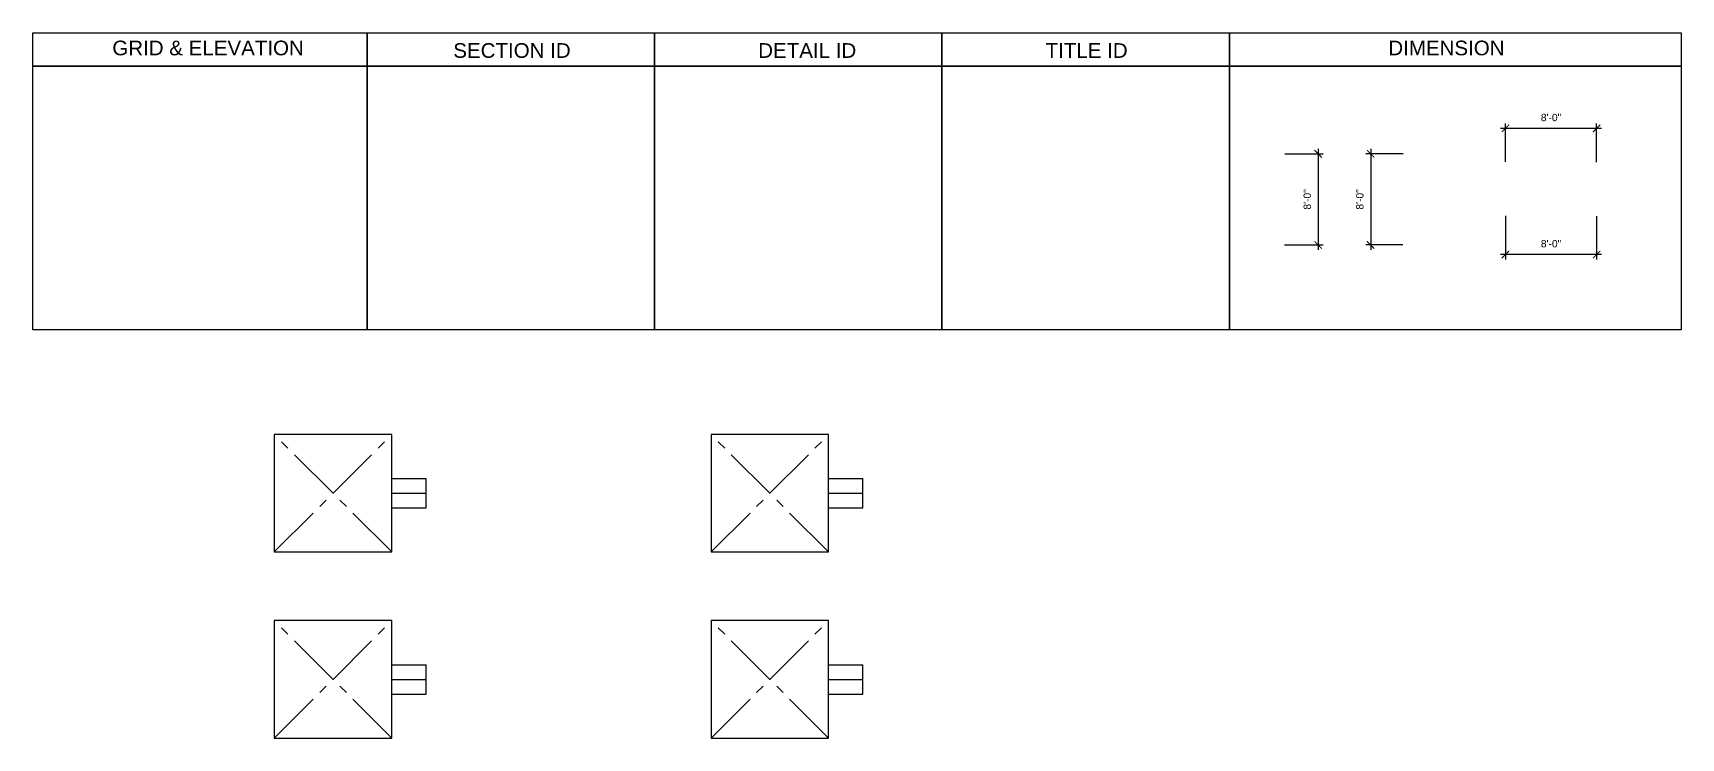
# Model space of a CAD drawing. Header units: inches. Extents: x 2550 to 2886, y 1268 to 1412.
import ezdxf

# ---------------------------------------------------------------- set-up
doc = ezdxf.new("R2010")
doc.units = ezdxf.units.IN
doc.header["$MEASUREMENT"] = 0
doc.header["$PDMODE"] = 3
doc.linetypes.add('CENTER2', pattern=[1.125, 0.75, -0.125, 0.125, -0.125])
doc.layers.get('Defpoints').update_dxf_attribs({"color": 190})
for name, color, linetype, lineweight in [('STN-ANNO-TEXT', 3, 'Continuous', 20), ('STN-Column', 2, 'Continuous', 18), ('STN-DIM-2', 142, 'Continuous', 13)]:
    doc.layers.add(name, color=color, linetype=linetype, lineweight=lineweight)
doc.styles.add('DIMENSIONS', font='swiss.ttf')
doc.styles.get("Standard").update_dxf_attribs({"font": 'swiss.ttf'})
doc.dimstyles.new('Scale 16', dxfattribs={"dimscale": 16, "dimtxt": 0.09375, "dimasz": 0.09375, "dimexe": 0.0625, "dimexo": 0.0625, "dimgap": 0.09, "dimtad": 1, "dimdec": 4, "dimzin": 3, "dimdsep": 46, "dimlunit": 4, "dimtxsty": 'DIMENSIONS', "dimblk": 'ARCHTICK', "dimcen": 0.09, "dimdle": 0.0625, "dimadec": 0, "dimazin": 0, "dimtfac": 0.5, "dimtdec": 4, "dimtix": 1, "dimtofl": 0, "dimtmove": 2, "dimatfit": 3, "dimfxl": 1, "dimtolj": 1, "dimtzin": 0, "dimarcsym": 0})

# ---------------------------------------------------------------- blocks, each defined once
blk = doc.blocks.new('_ArchTick')
at = {"color": 0, "linetype": 'ByBlock', "const_width": 0.15}
blk.add_lwpolyline([(-0.5, -0.5), (0.5, 0.5)], dxfattribs=at)
blk = doc.blocks.new('*D26')
at = {"layer": 'Defpoints', "color": 0, "transparency": 16777216}
for p in [(2804.26, 1387.22), (2804.2, 1368.6), (2812.08, 1368.6)]:
    blk.add_point(p, dxfattribs=at)
at = {"layer": 'STN-DIM-2', "color": 0, "lineweight": -2, "transparency": 16777216}
for p, q in [((2805.26, 1387.22), (2813.08, 1387.22)), ((2812.08, 1388.22), (2812.08, 1367.6)), ((2805.2, 1368.6), (2813.08, 1368.6))]:
    blk.add_line(p, q, dxfattribs=at)
at = {"layer": 'STN-DIM-2', "color": 0, "lineweight": -2, "transparency": 16777216, "xscale": 1.5, "yscale": 1.5, "zscale": 1.5}
for p, rotation in [((2812.08, 1387.22), 90), ((2812.08, 1368.6), 270)]:
    blk.add_blockref('_ArchTick', p, dxfattribs=dict(at, rotation=rotation))
at = {"layer": 'STN-DIM-2', "color": 0, "transparency": 16777216, "insert": (2809.86, 1377.91), "char_height": 1.5, "attachment_point": 5, "rotation": 90, "style": 'DIMENSIONS'}
blk.add_mtext('\\A1;8\'-0"', dxfattribs=at)
blk = doc.blocks.new('*D27')
at = {"layer": 'Defpoints', "color": 0, "transparency": 16777216}
for p in [(2850.35, 1375.56), (2868.97, 1375.5), (2850.35, 1366.63)]:
    blk.add_point(p, dxfattribs=at)
at = {"layer": 'STN-DIM-2', "color": 0, "lineweight": -2, "transparency": 16777216}
for p, q in [((2850.35, 1374.56), (2850.35, 1365.63)), ((2868.97, 1374.5), (2868.97, 1365.63)), ((2869.97, 1366.63), (2849.35, 1366.63))]:
    blk.add_line(p, q, dxfattribs=at)
at = {"layer": 'STN-DIM-2', "color": 0, "lineweight": -2, "transparency": 16777216, "xscale": 1.5, "yscale": 1.5, "zscale": 1.5, "rotation": 180}
blk.add_blockref('_ArchTick', (2850.35, 1366.63), dxfattribs=at)
at = {"layer": 'STN-DIM-2', "color": 0, "lineweight": -2, "transparency": 16777216, "xscale": 1.5, "yscale": 1.5, "zscale": 1.5}
blk.add_blockref('_ArchTick', (2868.97, 1366.63), dxfattribs=at)
at = {"layer": 'STN-DIM-2', "color": 0, "transparency": 16777216, "insert": (2859.66, 1368.84), "char_height": 1.5, "attachment_point": 5, "style": 'DIMENSIONS'}
blk.add_mtext('\\A1;8\'-0"', dxfattribs=at)
blk = doc.blocks.new('*D28')
at = {"layer": 'Defpoints', "color": 0, "transparency": 16777216}
for p in [(2830.43, 1387.22), (2822.81, 1368.6), (2830.37, 1368.6)]:
    blk.add_point(p, dxfattribs=at)
at = {"layer": 'STN-DIM-2', "color": 0, "lineweight": -2, "transparency": 16777216}
for p, q in [((2829.43, 1387.22), (2821.81, 1387.22)), ((2822.81, 1388.22), (2822.81, 1367.6)), ((2829.37, 1368.6), (2821.81, 1368.6))]:
    blk.add_line(p, q, dxfattribs=at)
at = {"layer": 'STN-DIM-2', "color": 0, "lineweight": -2, "transparency": 16777216, "xscale": 1.5, "yscale": 1.5, "zscale": 1.5}
for p, rotation in [((2822.81, 1387.22), 90), ((2822.81, 1368.6), 270)]:
    blk.add_blockref('_ArchTick', p, dxfattribs=dict(at, rotation=rotation))
at = {"layer": 'STN-DIM-2', "color": 0, "transparency": 16777216, "insert": (2820.6, 1377.91), "char_height": 1.5, "attachment_point": 5, "rotation": 90, "style": 'DIMENSIONS'}
blk.add_mtext('\\A1;8\'-0"', dxfattribs=at)
blk = doc.blocks.new('*D29')
at = {"layer": 'Defpoints', "color": 0, "transparency": 16777216}
for p in [(2850.35, 1392.43), (2850.35, 1384.57), (2868.97, 1384.5)]:
    blk.add_point(p, dxfattribs=at)
at = {"layer": 'STN-DIM-2', "color": 0, "lineweight": -2, "transparency": 16777216}
for p, q in [((2869.97, 1392.43), (2849.35, 1392.43)), ((2850.35, 1385.57), (2850.35, 1393.43)), ((2868.97, 1385.5), (2868.97, 1393.43))]:
    blk.add_line(p, q, dxfattribs=at)
at = {"layer": 'STN-DIM-2', "color": 0, "lineweight": -2, "transparency": 16777216, "xscale": 1.5, "yscale": 1.5, "zscale": 1.5, "rotation": 180}
blk.add_blockref('_ArchTick', (2850.35, 1392.43), dxfattribs=at)
at = {"layer": 'STN-DIM-2', "color": 0, "lineweight": -2, "transparency": 16777216, "xscale": 1.5, "yscale": 1.5, "zscale": 1.5}
blk.add_blockref('_ArchTick', (2868.97, 1392.43), dxfattribs=at)
at = {"layer": 'STN-DIM-2', "color": 0, "transparency": 16777216, "insert": (2859.66, 1394.64), "char_height": 1.5, "attachment_point": 5, "style": 'DIMENSIONS'}
blk.add_mtext('\\A1;8\'-0"', dxfattribs=at)
blk = doc.blocks.new('*U22')
at = {"ltscale": 2}
blk.add_lwpolyline([(-2550.21, 2504.57), (-2481.94, 2504.57), (-2481.94, 2450.64), (-2550.21, 2450.64)], close=True, dxfattribs=at)
blk = doc.blocks.new('*U23')
at = {"ltscale": 2}
blk.add_lwpolyline([(-2550.21, 2504.57), (-2491.51, 2504.57), (-2491.51, 2450.64), (-2550.21, 2450.64)], close=True, dxfattribs=at)
blk = doc.blocks.new('*U24')
at = {"ltscale": 2}
blk.add_lwpolyline([(-2550.21, 2504.57), (-2457.94, 2504.57), (-2457.94, 2450.64), (-2550.21, 2450.64)], close=True, dxfattribs=at)
blk = doc.blocks.new('*U25')
at = {"ltscale": 2}
blk.add_lwpolyline([(-2550.21, 2486.31), (-2481.94, 2486.31), (-2481.94, 2479.54), (-2550.21, 2479.54)], close=True, dxfattribs=at)
blk = doc.blocks.new('*U20')
at = {"ltscale": 2}
blk.add_lwpolyline([(-2550.21, 2486.31), (-2491.51, 2486.31), (-2491.51, 2479.54), (-2550.21, 2479.54)], close=True, dxfattribs=at)
blk = doc.blocks.new('*U21')
at = {"ltscale": 2}
blk.add_lwpolyline([(-2550.21, 2486.31), (-2457.94, 2486.31), (-2457.94, 2479.54), (-2550.21, 2479.54)], close=True, dxfattribs=at)
blk = doc.blocks.new('*U16')
at = {"ltscale": 2}
blk.add_lwpolyline([(-2550.21, 2504.57), (-2491.51, 2504.57), (-2491.51, 2450.64), (-2550.21, 2450.64)], close=True, dxfattribs=at)
blk = doc.blocks.new('*U17')
at = {"ltscale": 2}
blk.add_lwpolyline([(-2550.21, 2486.31), (-2491.51, 2486.31), (-2491.51, 2479.54), (-2550.21, 2479.54)], close=True, dxfattribs=at)
blk = doc.blocks.new('*U18')
at = {"ltscale": 2}
blk.add_lwpolyline([(-2550.21, 2504.57), (-2491.51, 2504.57), (-2491.51, 2450.64), (-2550.21, 2450.64)], close=True, dxfattribs=at)
blk = doc.blocks.new('*U19')
at = {"ltscale": 2}
blk.add_lwpolyline([(-2550.21, 2486.31), (-2491.51, 2486.31), (-2491.51, 2479.54), (-2550.21, 2479.54)], close=True, dxfattribs=at)
blk = doc.blocks.new('FASU')
at = {"layer": 'STN-Column', "linetype": 'CENTER2', "ltscale": 15}
for p, q in [((-31, -12), (-7, 12)), ((-7, -12), (-31, 12))]:
    blk.add_line(p, q, dxfattribs=at)
at = {"layer": 'STN-Column'}
for p, q in [((-7, 3), (0, 3)), ((-7, 0), (0, 0)), ((0, -3), (0, 3)), ((-7, -3), (0, -3))]:
    blk.add_line(p, q, dxfattribs=at)
blk.add_lwpolyline([(-31, -12), (-7, -12), (-7, 12), (-31, 12)], close=True, dxfattribs=at)

msp = doc.modelspace()

# ---------------------------------------------------------------- block references
for name, p in [('*U25', (5099.75469, -1074.37047)), ('*U20', (5168.03326, -1074.37047)), ('*U17', (5226.74088, -1074.37047)), ('*U19', (5285.44849, -1074.37047)), ('*U21', (5344.15611, -1074.37047)), ('*U22', (5099.75469, -1099.40267)), ('*U23', (5168.03326, -1099.40267)), ('*U16', (5226.74088, -1099.40267)), ('*U18', (5285.44849, -1099.40267)), ('*U24', (5344.15611, -1099.40267))]:
    msp.add_blockref(name, p)
at = {"layer": 'STN-Column'}
for p in [(2629.84035, 1317.83725), (2719.07236, 1317.83725), (2629.84035, 1279.79265), (2719.07236, 1279.79265)]:
    msp.add_blockref('FASU', p, dxfattribs=at)

# ---------------------------------------------------------------- texts
at = {"layer": 'STN-ANNO-TEXT', "char_height": 3, "width": 76.8495552, "attachment_point": 1}
for s, insert in [('GRID & ELEVATION', (2565.75448, 1410.364)), ('SECTION ID', (2635.40889, 1409.84617)), ('DETAIL ID', (2697.69593, 1409.84617)), ('TITLE ID', (2756.40355, 1409.84617)), ('DIMENSION', (2826.41268, 1410.364))]:
    msp.add_mtext(s, dxfattribs=dict(at, insert=insert))

# ---------------------------------------------------------------- dimensions: what is measured, and where the dimension line sits
at = {"layer": 'STN-DIM-2'}
for base, p1, p2, picture, middle in [((2850.3549, 1392.42934), (2868.97455, 1384.50191), (2850.3549, 1384.56628), '*D29', (2859.66472, 1394.64021)), ((2850.3549, 1366.62888), (2868.97455, 1375.49904), (2850.3549, 1375.5634), '*D27', (2859.66472, 1368.83975))]:
    dim = msp.add_linear_dim(base=base, p1=p1, p2=p2, text='8\'-0"', dimstyle='Scale 16', dxfattribs=at)
    dim.commit()
    dim.dimension.update_dxf_attribs({"geometry": picture, "text_midpoint": middle})
for base, p1, p2, picture, middle in [((2812.07568, 1368.6046), (2804.26046, 1387.22425), (2804.1961, 1368.6046), '*D26', (2809.8648, 1377.91443)), ((2822.80763, 1368.6046), (2830.43174, 1387.22425), (2830.36737, 1368.6046), '*D28', (2820.59676, 1377.91443))]:
    dim = msp.add_linear_dim(base=base, p1=p1, p2=p2, angle=90, text='8\'-0"', dimstyle='Scale 16', dxfattribs=at)
    dim.commit()
    dim.dimension.update_dxf_attribs({"geometry": picture, "text_midpoint": middle})

doc.saveas('drawing.dxf')
